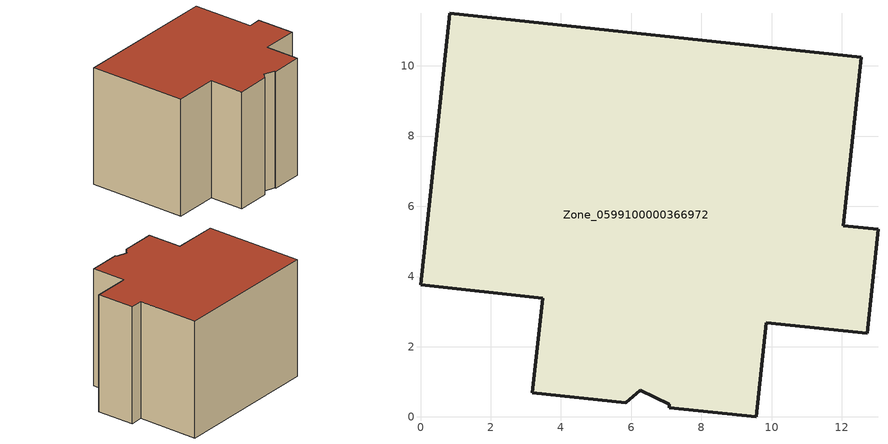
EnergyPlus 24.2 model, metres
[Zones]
Zone_0599100000366972
 floor ground (C_G): 5.85,0.4 3.19,0.68 3.48,3.39 0,3.76 0.83,11.5 12.55,10.24 12.04,5.45 13.03,5.34 12.72,2.38 9.86,2.68 9.57,0 7.08,0.27 7.09,0.36 6.26,0.76 z0
 wall outside (C_F): 5.85,0.4 6.26,0.76 7.09,0.36 7.08,0.27 9.57,0 9.86,2.68 12.72,2.38 13.03,5.34 12.04,5.45 12.55,10.24 0.83,11.5 0,3.76 3.48,3.39 3.19,0.68 5.85,0.4 z0:9.31
 roof outside (C_R): 3.19,0.68 5.85,0.4 6.26,0.76 7.09,0.36 7.08,0.27 9.57,0 9.86,2.68 12.72,2.38 13.03,5.34 12.04,5.45 12.55,10.24 0.83,11.5 0,3.76 3.48,3.39 z9.31
[BUILDING]
Pand.0599100000366972: North Axis=0; Terrain=City; Loads Convergence Tolerance Value=0.04; Temperature Convergence Tolerance Value=0.4; Solar Distribution=FullExterior; Maximum Number of Warmup Days=25; Minimum Number of Warmup Days=1
[Site:Location]
Rotterdam.The.Hague.AP_ZH_NLD Design_Conditions: Latitude=51.96; Longitude=4.45; Time Zone=1; Elevation=-4.5
[SITE:GROUNDTEMPERATURE:BUILDINGSURFACE]
18, 18, 18, 18, 18, 18, 18, 18, 18, 18, 18, 18
[MATERIAL] Thermal Absorptance=0.9; Solar Absorptance=0.7; Visible Absorptance=0.7
Name | Roughness | Thickness | Conductivity | Density | Specific Heat
G.TC.1992-2005 | MediumSmooth | 0.15 | 0.06 | 540 | 1210
F.TC.1992-2005 | Rough | 0.3 | 0.12 | 1920 | 840
R.TC.1992-2005 | MediumRough | 0.2 | 0.08 | 1500 | 1000
[CONSTRUCTION]
C_G: G.TC.1992-2005
C_F: F.TC.1992-2005
C_R: R.TC.1992-2005
[ZONE]
Zone_0599100000366972: Type=1; Multiplier=1; Ceiling Height=Autocalculate; Volume=Autocalculate; Floor Area=autocalculate; Part of Total Floor Area=Yes
[ZONEINFILTRATION:DESIGNFLOWRATE]
Infil_Zone_0599100000366972: Zone or ZoneList or Space or SpaceList=Zone_0599100000366972; Schedule=AlwaysOn; Design Flow Rate Calculation Method=Flow/Area; Flow Rate per Floor Area=0.0015; Constant Term Coefficient=1; Temperature Term Coefficient=0; Velocity Term Coefficient=0; Velocity Squared Term Coefficient=0
[HVACTEMPLATE:ZONE:IDEALLOADSAIRSYSTEM]
Zone_0599100000366972: Maximum Heating Supply Air Temperature=50; Minimum Cooling Supply Air Temperature=13; Maximum Heating Supply Air Humidity Ratio=0.0156; Minimum Cooling Supply Air Humidity Ratio=0.0077; Heating Limit=NoLimit; Cooling Limit=NoLimit; Dehumidification Control Type=ConstantSensibleHeatRatio; Cooling Sensible Heat Ratio=0.7; Dehumidification Setpoint=60; Humidification Control Type=None; Humidification Setpoint=30; Outdoor Air Method=None; Outdoor Air Flow Rate per Person=0.00944; Outdoor Air Flow Rate per Zone Floor Area=0; Outdoor Air Flow Rate per Zone=0; Demand Controlled Ventilation Type=None; Outdoor Air Economizer Type=NoEconomizer; Heat Recovery Type=None; Sensible Heat Recovery Effectiveness=0.7; Latent Heat Recovery Effectiveness=0.65
[ZONECONTROL:THERMOSTAT]
ThermostatControl_Zone_0599100000366972: Zone or ZoneList=Zone_0599100000366972; Control Type Schedule=DualSetpointControlType; Control 1=Thermostat_Zone_0599100000366972; Temperature Difference Between Cutout And Setpoint=0
[THERMOSTATSETPOINT:DUALSETPOINT]
Thermostat_Zone_0599100000366972: Heating Setpoint Temperature Schedule=HeatingSetpoint_Zone_0599100000366972; Cooling Setpoint Temperature Schedule=CoolingSetpoint_Zone_0599100000366972
[SCHEDULE:COMPACT]
HeatingSetpoint_Zone_0599100000366972: Through: 12/31, For: AllDays, Until: 24:00, 21
CoolingSetpoint_Zone_0599100000366972: Through: 12/31, For: AllDays, Until: 24:00, 24
DualSetpointControlType: Through: 12/31, For: AllDays, Until: 24:00, 4
AlwaysOn: Through: 12/31, For: AllDays, Until: 24:00, 1
